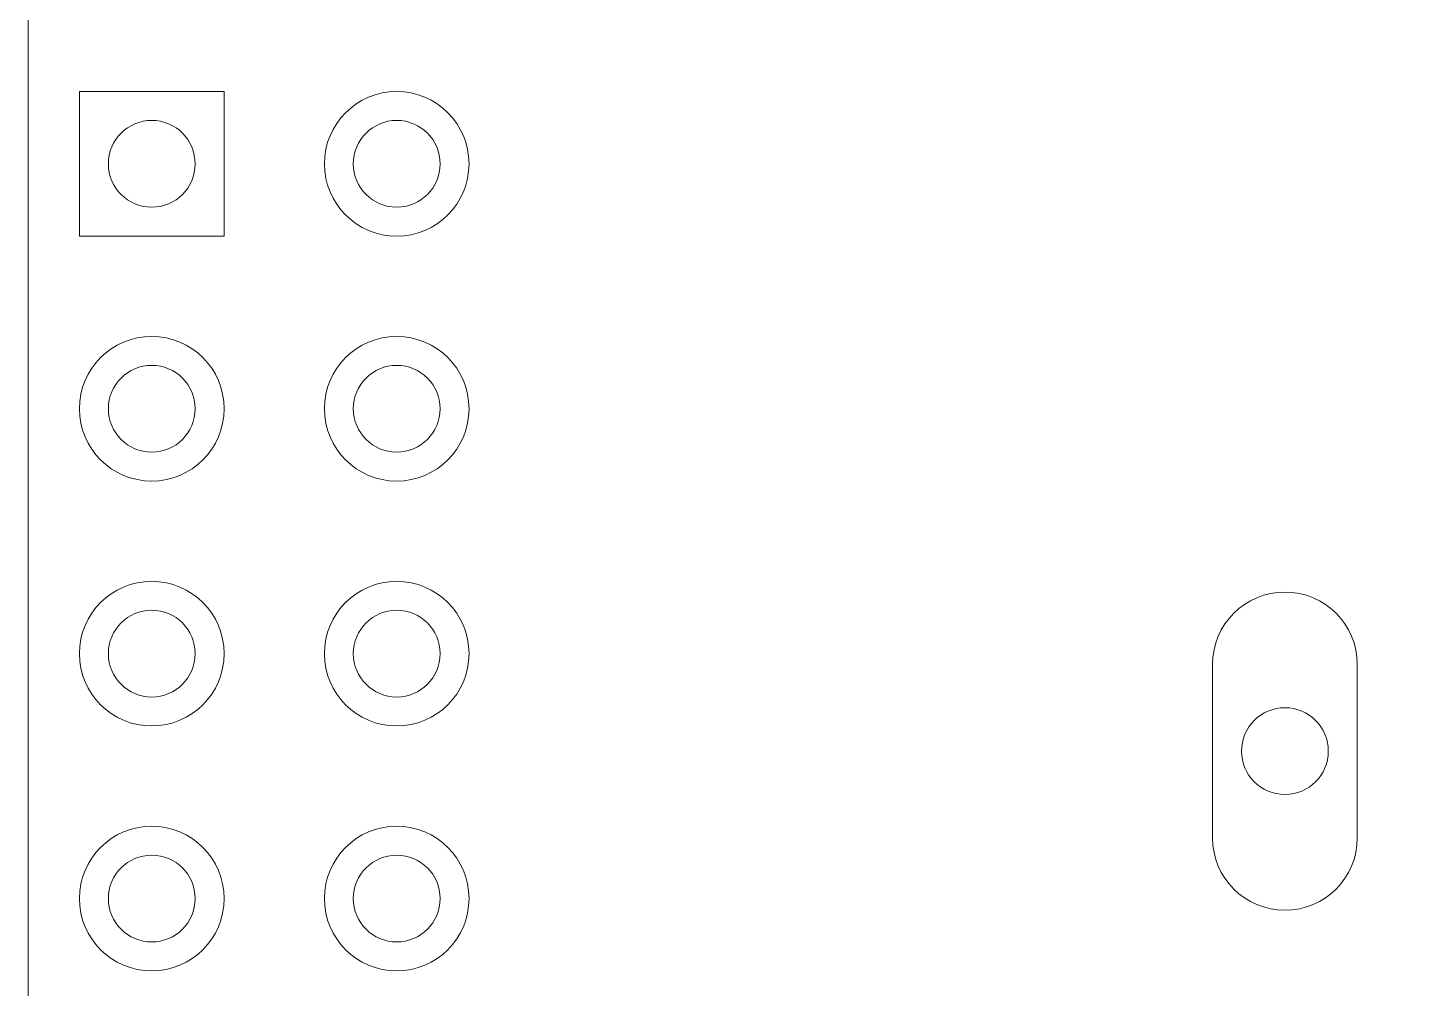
# Model space of a CAD drawing. Header units: inches. Extents: x 30.7 to 71.3, y 18.2 to 83.4.
# Drawn here: x 30.67 to 45.16, y 26.05 to 36 of the extents above; entities that cross this region are included whole.
import ezdxf

# ---------------------------------------------------------------- set-up
doc = ezdxf.new("R2010")
doc.units = ezdxf.units.IN
doc.header["$MEASUREMENT"] = 0
doc.layers.add('board outline', color=7, linetype='Continuous')
doc.layers.add('holes', color=7, linetype='Continuous')

# ---------------------------------------------------------------- blocks, each defined once
blk = doc.blocks.new('block 3195')
at = {"layer": 'board outline', "color": 7, "lineweight": 9, "true_color": 0xffffff}
blk.add_open_spline([(30.668, 79.565), (30.668, 79.565), (30.668, 19.762), (30.668, 19.762), (30.668, 18.878), (31.384, 18.162), (32.268, 18.162), (32.268, 18.162), (69.685, 18.162), (69.685, 18.162), (70.569, 18.162), (71.285, 18.878), (71.285, 19.762), (71.285, 19.762), (71.285, 73.138), (71.285, 73.138), (71.285, 74.022), (70.569, 74.738), (69.685, 74.738), (69.685, 74.738), (65.735, 74.738), (65.735, 74.738), (65.597, 74.738), (65.485, 74.85), (65.485, 74.988), (65.485, 74.988), (65.485, 81.838), (65.485, 81.838), (65.485, 82.722), (64.769, 83.438), (63.885, 83.438), (63.885, 83.438), (34.541, 83.438), (34.541, 83.438), (34.541, 83.438), (30.668, 79.565), (30.668, 79.565)], degree=3, knots=[0, 0, 0, 0, 1, 1, 1, 2, 2, 2, 3, 3, 3, 4, 4, 4, 5, 5, 5, 6, 6, 6, 7, 7, 7, 8, 8, 8, 9, 9, 9, 10, 10, 10, 11, 11, 11, 12, 12, 12, 12], dxfattribs=at)
blk = doc.blocks.new('block 3346')
at = {"layer": 'holes', "color": 7, "lineweight": 9, "true_color": 0xffffff}
blk.add_open_spline([(42.951, 27.604), (42.951, 27.19), (43.287, 26.854), (43.701, 26.854), (44.116, 26.854), (44.451, 27.19), (44.451, 27.604)], degree=3, knots=[0, 0, 0, 0, 1, 1, 1, 2, 2, 2, 2], dxfattribs=at)
blk = doc.blocks.new('block 3347')
at = {"layer": 'holes', "color": 7, "lineweight": 9, "true_color": 0xffffff}
blk.add_lwpolyline([(42.951, 27.604), (42.951, 29.404)], dxfattribs=at)
blk = doc.blocks.new('block 3348')
at = {"layer": 'holes', "color": 7, "lineweight": 9, "true_color": 0xffffff}
blk.add_lwpolyline([(44.451, 27.604), (44.451, 29.404)], dxfattribs=at)
blk = doc.blocks.new('block 3349')
at = {"layer": 'holes', "color": 7, "lineweight": 9, "true_color": 0xffffff}
blk.add_open_spline([(44.451, 29.404), (44.451, 29.818), (44.116, 30.154), (43.701, 30.154), (43.287, 30.154), (42.951, 29.818), (42.951, 29.404)], degree=3, knots=[0, 0, 0, 0, 1, 1, 1, 2, 2, 2, 2], dxfattribs=at)
blk = doc.blocks.new('block 3350')
at = {"layer": 'holes', "color": 7, "lineweight": 9, "true_color": 0xffffff}
blk.add_open_spline([(43.251, 28.504), (43.251, 28.753), (43.453, 28.954), (43.701, 28.954), (43.95, 28.954), (44.151, 28.753), (44.151, 28.504), (44.151, 28.256), (43.95, 28.054), (43.701, 28.054), (43.453, 28.054), (43.251, 28.256), (43.251, 28.504), (43.251, 28.504), (43.251, 28.504), (43.251, 28.504)], degree=3, knots=[0, 0, 0, 0, 1, 1, 1, 2, 2, 2, 3, 3, 3, 4, 4, 4, 5, 5, 5, 5], dxfattribs=at)
blk = doc.blocks.new('block 3435')
at = {"layer": 'holes', "color": 7, "lineweight": 9, "true_color": 0xffffff}
blk.add_lwpolyline([(32.701, 35.345), (31.201, 35.345)], dxfattribs=at)
blk = doc.blocks.new('block 3436')
at = {"layer": 'holes', "color": 7, "lineweight": 9, "true_color": 0xffffff}
blk.add_lwpolyline([(31.201, 35.345), (31.201, 33.845)], dxfattribs=at)
blk = doc.blocks.new('block 3437')
at = {"layer": 'holes', "color": 7, "lineweight": 9, "true_color": 0xffffff}
blk.add_lwpolyline([(31.201, 33.845), (32.701, 33.845)], dxfattribs=at)
blk = doc.blocks.new('block 3438')
at = {"layer": 'holes', "color": 7, "lineweight": 9, "true_color": 0xffffff}
blk.add_lwpolyline([(32.701, 33.845), (32.701, 35.345)], dxfattribs=at)
blk = doc.blocks.new('block 3439')
at = {"layer": 'holes', "color": 7, "lineweight": 9, "true_color": 0xffffff}
blk.add_open_spline([(31.501, 34.595), (31.501, 34.844), (31.703, 35.045), (31.951, 35.045), (32.2, 35.045), (32.401, 34.844), (32.401, 34.595), (32.401, 34.347), (32.2, 34.145), (31.951, 34.145), (31.703, 34.145), (31.501, 34.347), (31.501, 34.595), (31.501, 34.595), (31.501, 34.595), (31.501, 34.595)], degree=3, knots=[0, 0, 0, 0, 1, 1, 1, 2, 2, 2, 3, 3, 3, 4, 4, 4, 5, 5, 5, 5], dxfattribs=at)
blk = doc.blocks.new('block 3440')
at = {"layer": 'holes', "color": 7, "lineweight": 9, "true_color": 0xffffff}
blk.add_open_spline([(34.041, 34.595), (34.041, 34.844), (34.243, 35.045), (34.491, 35.045), (34.74, 35.045), (34.941, 34.844), (34.941, 34.595), (34.941, 34.347), (34.74, 34.145), (34.491, 34.145), (34.243, 34.145), (34.041, 34.347), (34.041, 34.595), (34.041, 34.595), (34.041, 34.595), (34.041, 34.595)], degree=3, knots=[0, 0, 0, 0, 1, 1, 1, 2, 2, 2, 3, 3, 3, 4, 4, 4, 5, 5, 5, 5], dxfattribs=at)
blk = doc.blocks.new('block 3441')
at = {"layer": 'holes', "color": 7, "lineweight": 9, "true_color": 0xffffff}
blk.add_open_spline([(33.741, 34.595), (33.741, 35.009), (34.077, 35.345), (34.491, 35.345), (34.906, 35.345), (35.241, 35.009), (35.241, 34.595), (35.241, 34.181), (34.906, 33.845), (34.491, 33.845), (34.077, 33.845), (33.741, 34.181), (33.741, 34.595), (33.741, 34.595), (33.741, 34.595), (33.741, 34.595)], degree=3, knots=[0, 0, 0, 0, 1, 1, 1, 2, 2, 2, 3, 3, 3, 4, 4, 4, 5, 5, 5, 5], dxfattribs=at)
blk = doc.blocks.new('block 3442')
at = {"layer": 'holes', "color": 7, "lineweight": 9, "true_color": 0xffffff}
blk.add_open_spline([(31.501, 32.055), (31.501, 32.304), (31.703, 32.505), (31.951, 32.505), (32.2, 32.505), (32.401, 32.304), (32.401, 32.055), (32.401, 31.807), (32.2, 31.605), (31.951, 31.605), (31.703, 31.605), (31.501, 31.807), (31.501, 32.055), (31.501, 32.055), (31.501, 32.055), (31.501, 32.055)], degree=3, knots=[0, 0, 0, 0, 1, 1, 1, 2, 2, 2, 3, 3, 3, 4, 4, 4, 5, 5, 5, 5], dxfattribs=at)
blk = doc.blocks.new('block 3443')
at = {"layer": 'holes', "color": 7, "lineweight": 9, "true_color": 0xffffff}
blk.add_open_spline([(31.201, 32.055), (31.201, 32.469), (31.537, 32.805), (31.951, 32.805), (32.366, 32.805), (32.701, 32.469), (32.701, 32.055), (32.701, 31.641), (32.366, 31.305), (31.951, 31.305), (31.537, 31.305), (31.201, 31.641), (31.201, 32.055), (31.201, 32.055), (31.201, 32.055), (31.201, 32.055)], degree=3, knots=[0, 0, 0, 0, 1, 1, 1, 2, 2, 2, 3, 3, 3, 4, 4, 4, 5, 5, 5, 5], dxfattribs=at)
blk = doc.blocks.new('block 3444')
at = {"layer": 'holes', "color": 7, "lineweight": 9, "true_color": 0xffffff}
blk.add_open_spline([(34.041, 32.055), (34.041, 32.304), (34.243, 32.505), (34.491, 32.505), (34.74, 32.505), (34.941, 32.304), (34.941, 32.055), (34.941, 31.807), (34.74, 31.605), (34.491, 31.605), (34.243, 31.605), (34.041, 31.807), (34.041, 32.055), (34.041, 32.055), (34.041, 32.055), (34.041, 32.055)], degree=3, knots=[0, 0, 0, 0, 1, 1, 1, 2, 2, 2, 3, 3, 3, 4, 4, 4, 5, 5, 5, 5], dxfattribs=at)
blk = doc.blocks.new('block 3445')
at = {"layer": 'holes', "color": 7, "lineweight": 9, "true_color": 0xffffff}
blk.add_open_spline([(33.741, 32.055), (33.741, 32.469), (34.077, 32.805), (34.491, 32.805), (34.906, 32.805), (35.241, 32.469), (35.241, 32.055), (35.241, 31.641), (34.906, 31.305), (34.491, 31.305), (34.077, 31.305), (33.741, 31.641), (33.741, 32.055), (33.741, 32.055), (33.741, 32.055), (33.741, 32.055)], degree=3, knots=[0, 0, 0, 0, 1, 1, 1, 2, 2, 2, 3, 3, 3, 4, 4, 4, 5, 5, 5, 5], dxfattribs=at)
blk = doc.blocks.new('block 3446')
at = {"layer": 'holes', "color": 7, "lineweight": 9, "true_color": 0xffffff}
blk.add_open_spline([(31.501, 29.515), (31.501, 29.764), (31.703, 29.965), (31.951, 29.965), (32.2, 29.965), (32.401, 29.764), (32.401, 29.515), (32.401, 29.267), (32.2, 29.065), (31.951, 29.065), (31.703, 29.065), (31.501, 29.267), (31.501, 29.515), (31.501, 29.515), (31.501, 29.515), (31.501, 29.515)], degree=3, knots=[0, 0, 0, 0, 1, 1, 1, 2, 2, 2, 3, 3, 3, 4, 4, 4, 5, 5, 5, 5], dxfattribs=at)
blk = doc.blocks.new('block 3447')
at = {"layer": 'holes', "color": 7, "lineweight": 9, "true_color": 0xffffff}
blk.add_open_spline([(31.201, 29.515), (31.201, 29.929), (31.537, 30.265), (31.951, 30.265), (32.366, 30.265), (32.701, 29.929), (32.701, 29.515), (32.701, 29.101), (32.366, 28.765), (31.951, 28.765), (31.537, 28.765), (31.201, 29.101), (31.201, 29.515), (31.201, 29.515), (31.201, 29.515), (31.201, 29.515)], degree=3, knots=[0, 0, 0, 0, 1, 1, 1, 2, 2, 2, 3, 3, 3, 4, 4, 4, 5, 5, 5, 5], dxfattribs=at)
blk = doc.blocks.new('block 3448')
at = {"layer": 'holes', "color": 7, "lineweight": 9, "true_color": 0xffffff}
blk.add_open_spline([(34.041, 29.515), (34.041, 29.764), (34.243, 29.965), (34.491, 29.965), (34.74, 29.965), (34.941, 29.764), (34.941, 29.515), (34.941, 29.267), (34.74, 29.065), (34.491, 29.065), (34.243, 29.065), (34.041, 29.267), (34.041, 29.515), (34.041, 29.515), (34.041, 29.515), (34.041, 29.515)], degree=3, knots=[0, 0, 0, 0, 1, 1, 1, 2, 2, 2, 3, 3, 3, 4, 4, 4, 5, 5, 5, 5], dxfattribs=at)
blk = doc.blocks.new('block 3449')
at = {"layer": 'holes', "color": 7, "lineweight": 9, "true_color": 0xffffff}
blk.add_open_spline([(33.741, 29.515), (33.741, 29.929), (34.077, 30.265), (34.491, 30.265), (34.906, 30.265), (35.241, 29.929), (35.241, 29.515), (35.241, 29.101), (34.906, 28.765), (34.491, 28.765), (34.077, 28.765), (33.741, 29.101), (33.741, 29.515), (33.741, 29.515), (33.741, 29.515), (33.741, 29.515)], degree=3, knots=[0, 0, 0, 0, 1, 1, 1, 2, 2, 2, 3, 3, 3, 4, 4, 4, 5, 5, 5, 5], dxfattribs=at)
blk = doc.blocks.new('block 3450')
at = {"layer": 'holes', "color": 7, "lineweight": 9, "true_color": 0xffffff}
blk.add_open_spline([(31.501, 26.975), (31.501, 27.224), (31.703, 27.425), (31.951, 27.425), (32.2, 27.425), (32.401, 27.224), (32.401, 26.975), (32.401, 26.727), (32.2, 26.525), (31.951, 26.525), (31.703, 26.525), (31.501, 26.727), (31.501, 26.975), (31.501, 26.975), (31.501, 26.975), (31.501, 26.975)], degree=3, knots=[0, 0, 0, 0, 1, 1, 1, 2, 2, 2, 3, 3, 3, 4, 4, 4, 5, 5, 5, 5], dxfattribs=at)
blk = doc.blocks.new('block 3451')
at = {"layer": 'holes', "color": 7, "lineweight": 9, "true_color": 0xffffff}
blk.add_open_spline([(31.201, 26.975), (31.201, 27.389), (31.537, 27.725), (31.951, 27.725), (32.366, 27.725), (32.701, 27.389), (32.701, 26.975), (32.701, 26.561), (32.366, 26.225), (31.951, 26.225), (31.537, 26.225), (31.201, 26.561), (31.201, 26.975), (31.201, 26.975), (31.201, 26.975), (31.201, 26.975)], degree=3, knots=[0, 0, 0, 0, 1, 1, 1, 2, 2, 2, 3, 3, 3, 4, 4, 4, 5, 5, 5, 5], dxfattribs=at)
blk = doc.blocks.new('block 3452')
at = {"layer": 'holes', "color": 7, "lineweight": 9, "true_color": 0xffffff}
blk.add_open_spline([(34.041, 26.975), (34.041, 27.224), (34.243, 27.425), (34.491, 27.425), (34.74, 27.425), (34.941, 27.224), (34.941, 26.975), (34.941, 26.727), (34.74, 26.525), (34.491, 26.525), (34.243, 26.525), (34.041, 26.727), (34.041, 26.975), (34.041, 26.975), (34.041, 26.975), (34.041, 26.975)], degree=3, knots=[0, 0, 0, 0, 1, 1, 1, 2, 2, 2, 3, 3, 3, 4, 4, 4, 5, 5, 5, 5], dxfattribs=at)
blk = doc.blocks.new('block 3453')
at = {"layer": 'holes', "color": 7, "lineweight": 9, "true_color": 0xffffff}
blk.add_open_spline([(33.741, 26.975), (33.741, 27.389), (34.077, 27.725), (34.491, 27.725), (34.906, 27.725), (35.241, 27.389), (35.241, 26.975), (35.241, 26.561), (34.906, 26.225), (34.491, 26.225), (34.077, 26.225), (33.741, 26.561), (33.741, 26.975), (33.741, 26.975), (33.741, 26.975), (33.741, 26.975)], degree=3, knots=[0, 0, 0, 0, 1, 1, 1, 2, 2, 2, 3, 3, 3, 4, 4, 4, 5, 5, 5, 5], dxfattribs=at)

msp = doc.modelspace()

# ---------------------------------------------------------------- block references
at = {"layer": 'board outline'}
msp.add_blockref('block 3195', (0, 0), dxfattribs=at)
at = {"layer": 'holes'}
for name in ['block 3435', 'block 3436', 'block 3438', 'block 3441', 'block 3439', 'block 3440', 'block 3437', 'block 3443', 'block 3445', 'block 3442', 'block 3444', 'block 3447', 'block 3449', 'block 3349', 'block 3446', 'block 3448', 'block 3347', 'block 3348', 'block 3350', 'block 3451', 'block 3453', 'block 3346', 'block 3450', 'block 3452']:
    msp.add_blockref(name, (0, 0), dxfattribs=at)

doc.saveas('drawing.dxf')
